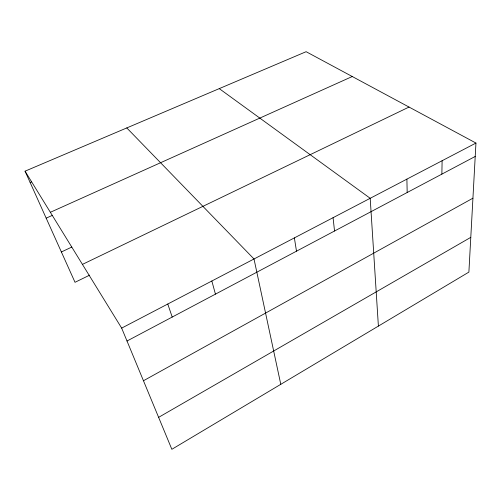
<?xml version="1.0" encoding="UTF-8"?>
<svg xmlns="http://www.w3.org/2000/svg" width="501" height="501" viewBox="0 0 501 501"><rect width="100%" height="100%" fill="white"/><g stroke="black" fill="none" stroke-linecap="round" stroke-linejoin="round"><path stroke-width="0.75" d="M441.869 174.123L442.114 160.727M475.95 143.054L468.886 272.106L171.849 449.303L121.662 328.111L25.05 171.179L306.117 51.697L475.95 143.054L121.662 328.111M158.617 417.352L470.79 237.349M143.461 380.747L472.931 198.189M127.004 341.018L475.217 156.45M89.666 275.143L75.018 282.301L25.05 171.179M82.433 264.39L409.029 107.057M61.379 251.972L71.831 247.049M46.173 218.16L52.473 215.317M50.357 212.286L352.259 76.521M30.154 182.521L31.563 181.913M219.256 88.621L370.195 198.296L378.393 326.088M126.784 127.93L254.007 258.986L280.785 384.317M167.772 304.026L172.206 317.058M211.842 281.005L215.443 294.143M294.375 237.894L296.492 251.183M333.071 217.685L334.536 231.017M406.893 179.126L407.175 192.516"/></g></svg>
